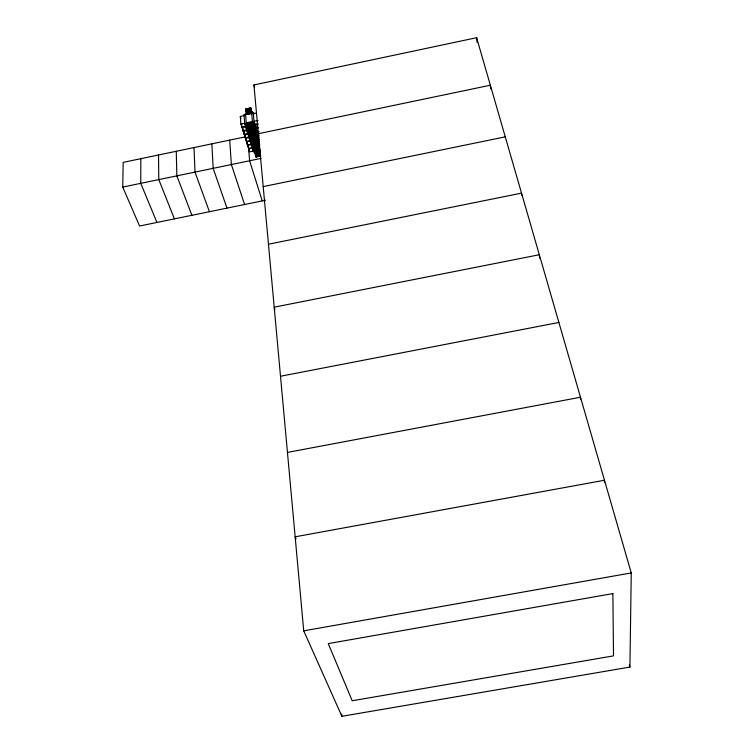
<?xml version="1.0" encoding="UTF-8"?>
<svg xmlns="http://www.w3.org/2000/svg" width="754" height="754" viewBox="0 0 754 754"><rect width="100%" height="100%" fill="white"/><g stroke="black" fill="none" stroke-linecap="round" stroke-linejoin="round"><path stroke-width="1.13" d="M140.828 158.679L140.753 183.345L156.964 222.449M629.92 667.073L631.249 572.936L476.622 37.7L253.928 84.948L303.73 630.834L341.882 716.3L629.92 667.073L629.307 664.83M265.549 200.225L139.556 226.012L122.751 187.077L123.175 162.374L245.37 136.832M255.229 140.602L254.437 140.819M256.19 151.667L255.568 151.912M257.595 151.375L258.386 151.205M258.415 151.3L257.802 151.545M257.284 155.249L256.784 155.494M255.05 148.236L254.343 148.406M255.069 148.368L255.116 147.756L255.144 148.236M254.07 137.021L253.269 137.19M252.967 141.158L252.222 141.281M251.874 137.577L251.845 137.077L251.798 137.699M255.945 153.024L256.134 155.145M257.331 151.799L257.152 151.215L258.622 151.234L257.265 151.356M259.206 150.442L259.781 150.451M258.405 152.374L258.254 152.845M258.113 152.374L259.348 151.988M259.414 152.76L258.094 153.166L259.621 152.911M259.48 153.533L258.358 153.967L258.33 154.853M259.376 154.476L258.226 154.711L258.396 155.286L260.309 154.89M254.871 147.162L255.097 146.399M257.208 144.975L255.974 145.362M257.284 145.748L256.049 146.135M257.35 146.521L256.115 146.907M257.237 147.464L256.087 147.699L256.256 148.284M255.05 149.292L256.219 149.405M254.937 150.3L256.03 149.443M255.879 149.905L254.909 149.98M255.945 150.677L254.984 150.753M257.416 149.65L257.067 150.159M258.349 149.264L257.048 149.377M258.424 150.037L257.293 150.47L257.368 151.375M255.389 140.63L255.144 140.084M252.778 143.251L253.872 142.393M252.844 144.023L254.136 143.128M255.257 142.6L256.237 142.525M255.333 143.373L256.303 143.307M253.862 146.785L255.191 146.38L253.259 146.71M253.928 147.558L255.257 147.153M256.087 145.531C256.181 147.652 256.294 148.086 256.077 145.409M251.619 138.924L252.958 138.51M253.985 136.785L252.826 137.03L253.005 137.624M252.562 138.529L252.958 140.81L251.987 141.007M251.685 139.697L253.024 139.283L251.082 139.613M251.751 140.47L253.09 140.055M252.939 140.659L252.892 141.281L252.948 140.791M255.125 138.651L253.881 139.038M254.239 139.82L255.22 139.744M255.012 139.594L255.597 140.715L255.399 139.509M252.713 142.478L253.966 142.374M250.498 132.893L250.724 132.12M252.939 131.469L251.591 131.875M252.892 133.185L251.723 133.43M251.459 134.928L252.232 137.784M250.582 136.116L251.921 135.701M250.648 136.889L251.996 136.474L250.045 136.813M253.014 134.693L252.863 135.155M249.254 127.728L249.612 127.219M251.638 125.522L250.29 125.937L252.222 125.522L252.401 126.135M248.368 128.896L247.774 128.887M249.32 128.5L249.555 127.728M251.704 126.295L250.356 126.71M249.386 129.273L249.744 128.764M251.77 127.068L250.498 127.181M251.836 127.841L250.488 128.255L252.42 127.841L252.609 128.444M251.902 128.614L250.554 129.028L253.269 128.453L253.438 128.981M249.414 131.743L248.82 131.733L249.008 133.995L249.206 131.658M251.789 129.556L250.62 129.801L250.799 130.404M252.741 129.151L252.307 129.914L252.628 129.057M248.113 125.805L247.519 125.795M249.131 126.182L249.48 125.673M248.236 127.351L247.642 127.341M246.897 111.347L248.226 110.932M247.84 110.951L248.189 110.461M249.027 109.943L249.056 109.207L250.196 108.802M246.963 112.101L248.292 111.686M247.029 112.855L248.32 111.96M249.442 111.441L249.093 111.941M248.038 113.213L247.067 113.288M249.508 112.195L250.479 112.12M246.709 109.094L248.019 108.972M246.775 109.839L248.104 109.434M247.717 109.453L246.747 109.528M246.841 110.593L247.972 110.159L248.009 109.453M256.087 144.306L255.446 144.325M250.582 134.042L250.017 134.108M252.816 133.571L252.251 133.647M253.909 137.171L253.344 137.237M249.433 108.944L249.989 108.868M253.646 144.862L253.306 144.834M255.879 144.485L256.237 144.155L255.116 144.306M250.714 108.114L250.856 113.091M250.969 111.055L249.056 111.46L250.969 111.055L251.148 111.658M250.658 111.96L251.214 112.412M251.261 111.884L251.808 111.743L251.977 113.779M250.724 112.648L251.28 113.166M251.487 112.572L252.185 113.251M251.553 113.26L252.1 113.779L251.855 111.517L252.401 113.383M251.94 113.241L251.365 113.364M250.422 125.192L252.166 124.825M252.232 125.532L251.666 125.843M252.298 126.304L251.732 126.615M252.43 127.85L251.864 128.161M252.119 128.764L252.703 128.698M248.141 110.47L246.812 110.282L246.973 111.026M253.702 132.063L253.523 131.469L252.967 131.79M253.598 132.242L251.657 132.647L253.589 132.242L254.277 134.721L253.259 127.511L253.844 133.618M253.862 133.072L253.278 133.1L252.571 125.569M254.626 135.07L252.694 135.475L254.616 135.07L254.795 135.663M254.88 135.88L252.76 136.248M254.824 136.285L254.503 137.134L254.277 131.215M255.399 139.575L256.454 141.884L251.638 142.892L251.289 139.339M256.19 140.998L258.481 140.517L259.253 143.637L256.68 144.268L255.974 136.483L255.436 134.702L255.465 140.282L254.748 132.779M256.652 140.668L251.393 141.761L251.157 139.339M256.341 141.592L257.029 142.082M256.963 142.798L256.803 142.28M256.473 143.072L257.538 145.437L252.741 146.502L252.486 144.127M257.595 142.732L257.029 142.977M256.483 143.137L254.927 143.383M256.548 143.844L257.538 145.503L256.511 138.265L257.076 144.231M257.284 143.58L252.185 144.664L252.006 142.506M257.736 144.278L255.182 144.749L254.795 141.837L256.718 141.441L256.897 142.025M258.038 146.333L257.859 145.748L257.312 146.069M258.66 146.248L258.405 146.757M257.557 146.606L257.755 147.812L257.51 141.893L258.613 149.028L253.825 150.027L258.603 148.962L257.925 146.521L257.378 146.842M259.103 149.848L258.942 149.339M259.725 149.744L259.159 149.999M258.622 150.121L259.668 152.478L254.899 153.533L247.208 127.68L248.094 130.762M258.631 150.187L257.086 150.442L258.452 150.357M259.206 151.243L258.688 150.904L258.575 145.409M259.857 151.224L259.301 151.535M259.555 152.138L258.009 152.383L258.226 154.711M259.687 153.684L258.151 153.939L259.508 153.854M259.885 154.815L259.706 148.821M245.993 108.962L250.771 107.888L251.318 109.773M249.027 108.896L250.158 108.369M248.839 108.934L250.083 108.717M246.577 109.754L248.094 109.368M248.858 109.198L250.771 108.802L251.101 109.632M248.151 110.112L246.238 110.518L246.483 111.875M248.924 109.952L250.837 109.547L251.044 110.744M248.971 110.433L249.131 110.103M246.304 111.272L248.217 110.866M246.549 112.629L246.313 111.338L247.086 111.177M248.094 111.667L248.132 110.951M246.445 111.715L246.69 111.196M248.283 111.62L246.36 112.026L246.511 112.525M246.954 113.138L246.426 112.78L248.349 112.374L247.001 112.535M249.112 112.214L251.035 111.809M249.159 112.695L249.31 112.223M251.94 112.176L251.421 111.828M246.332 110.31L246.671 114.137L246.492 113.534L248.405 113.128L248.028 108.614L248.207 109.217M251.091 112.563L249.178 112.968L248.792 108.453L248.971 109.057M253.787 114.419L253.24 112.6L244.004 114.542L244.748 123.694L253.523 152.101M251.742 113.43L245.587 114.721L246.256 122.855L252.458 121.554L251.318 109.707M240.912 124.042L244.777 123.232L245.71 126.248L241.855 127.058L240.912 124.042L240.319 116.408L244.164 115.607M253.401 113.656L256.285 113.053M257.953 120.47L254.07 121.281L254.984 124.306L257.887 123.703M244.748 123.694L254.051 121.743L253.24 112.6M246.841 126.474L246.907 127.247L246.096 124.061L253.071 122.591L253.872 125.786L251.874 126.201M246.266 124.815L246.209 124.108L252.986 122.685L253.759 125.73M246.162 124.825L253.137 123.364L253.071 122.591M248.057 128.877L248.33 132.195L253.184 131.111L252.166 123.892L247.321 124.91L247.774 130.376L253.325 129.151L253.504 129.754M248.057 130.904L252.741 129.999L252.166 123.892L247.435 124.957L248.019 130.847M249.32 124.806L251.384 124.372M250.422 125.173L250.262 125.654M249.508 126.097L247.566 126.502L247.755 127.106M258.066 124.306L255.163 124.91L256.068 127.916L258 127.52M250.488 125.937L250.451 126.691M249.546 126.446L249.188 126.955M252.053 126.022L255.144 125.371M247.632 127.275L249.574 126.87M250.347 126.7L252.288 126.295L252.477 126.898M250.554 126.71L250.394 127.2M252.175 126.634L254.164 126.22L254.956 129.396L254.89 128.632M251.827 126.785L254.079 126.314M247.698 128.048L249.64 127.633M250.413 127.473L252.354 127.068L252.675 127.737M251.893 127.492L254.23 126.992M247.755 128.821L249.706 128.416M242.977 130.659L246.822 129.858L245.898 126.851L242.043 127.662L242.977 130.659L242.807 128.482M247.821 129.594L249.762 129.188M248.358 129.952L247.321 127.728L247.378 128.434M250.592 129.518L250.884 128.237M247.934 133.439L244.089 134.24L243.165 131.262L247.01 130.451L247.623 132.44M247.764 130.31L252.628 129.292M258.179 128.114L256.247 128.519L257.152 131.507M254.173 129.415L256.228 128.991L255.813 124.419M248.028 130.81L252.713 129.877M253.269 130.244L255.248 129.829L256.04 132.987L254.06 133.401M252.882 130.819L251.525 131.102M248.377 131.959L253.061 131.055M253.335 131.007L255.323 130.593M248.867 132.44L250.658 132.431M251.582 131.875L253.523 131.469M249.659 132.346L248.886 132.506M251.732 132.384L251.789 131.903M250.875 132.808L249.329 133.138M244.277 134.834L248.113 134.033L249.027 137.002L245.201 137.803L244.107 132.657M251.751 133.166L251.902 134.023M259.244 131.705L257.331 132.11L258.217 135.079M255.003 133.062L257.303 132.572L257.105 130.291M253.815 133.496L249.14 134.429L249.056 133.665M254.107 133.609L249.169 134.523L248.886 131.394M253.721 133.76L254.484 133.524L254.663 134.118M256.944 135.805L257.01 136.512L256.332 133.411L254.032 133.892L256.247 133.505L257.01 136.512L257.048 135.795M250.686 137.341L251.855 137.228L251.619 134.485M252.392 145.07L252.109 142.402L253.655 142.082M254.173 144.796C254.927 144.212 251.468 145.333 254.041 144.363L254.202 143.901M254.173 148.104L255.286 147.435M255.05 149.358L256.106 149.141M246.124 109.085L246.878 113.845M246.256 110.584L247.076 111.111M252.816 137.021L252.618 134.702L254.55 134.297L254.861 134.947M252.628 134.702L254.56 134.297L254.729 134.891M249.489 135.569L256.398 134.184L256.332 133.411M254.305 134.881L249.433 135.739M251.911 135.635L250.375 135.965M252.75 136.248L255.446 135.635L255.606 136.163M250.055 136.879L250.62 136.568M255.191 136.144L256.351 143.882M245.389 138.387L249.216 137.596L250.121 140.546L246.304 141.337L245.21 136.21M256.077 136.625L258.377 136.144L258.104 132.412M254.909 137.096L250.253 138.029L254.937 137.219L254.352 131.121L255.38 138.378L254.833 136.587M251.798 138.755L251.223 141.168L251.016 138.84L252.939 138.444L253.325 141.356M250.592 139.151L255.257 138.265M253.862 138.793L255.7 138.651L255.889 139.245M254.023 139.509L255.776 139.424M251.544 140.376L253.071 139.99M254.089 140.282L254.089 141.196M250.912 138.943L251.101 141.177L255.917 140.103M251.101 141.177L255.917 140.169L255.361 134.796M257.152 140.169L259.442 139.688M251.355 141.601L256.011 140.725M251.695 142.723L258.547 141.29L258.481 140.517M251.648 142.958L256.464 141.95L255.917 140.169M252.175 143.175L254.098 142.77L252.75 142.93M254.861 142.61L256.784 142.214M247.406 144.853L251.205 144.061L250.3 141.13L246.492 141.931L247.406 144.853L247.227 142.676M252.637 143.939L254.164 143.543M251.685 145.616L252.288 147.567L248.5 148.35L247.585 145.437L251.393 144.645M252.383 144.438L252.449 145.154L257.727 144.212L257.896 144.796M252.194 144.73L257.001 143.731M255.87 145.371L257.793 144.975L258.094 145.607M253.787 145.88L253.212 146.003L253.467 148.566M257.416 145.381L252.778 146.267L252.505 142.383M253.335 146.427L253.589 145.861M255.945 146.144L257.859 145.748M253.278 146.776L253.834 146.465M253.787 147.124L253.655 146.634M255.248 147.077L253.721 147.407M256.011 146.926L257.925 146.521M258.075 147.2L253.278 148.265L252.882 142.242M253.532 148.689L258.151 147.765M258.462 148.84L253.872 149.792L254.626 151.969M254.522 150.8L254.343 150.225L256.256 149.82L256.134 150.64M257.02 149.669L258.924 149.264M254.409 150.998L256.322 150.593M259.414 150.602L254.362 151.78L254.173 149.556M254.494 150.687L254.277 149.452L254.484 151.771L259.065 150.819M255.38 152.035C254.654 151.808 256.869 151.431 256.332 151.837M259.48 151.309L254.626 152.233L254.673 149.443M257.171 152.638L255.361 153.005M254.946 153.298L259.555 152.421M257.321 153.316L255.417 153.712L255.597 154.297M257.359 153.675L256.049 154.25M255.559 154.202L255.813 153.703M258.132 153.656L259.442 153.081M255.663 155.07L255.483 154.485L257.387 154.089M260.205 154.221L255.436 155.211L255.974 157.011L260.733 155.965M260.205 154.287L255.436 155.277L255.154 151.969M255.691 155.692L260.29 154.824M255.729 155.842L257.632 155.447L257.255 152.544M256.021 156.785L260.611 155.908L260.13 154.316M122.751 187.077L261.044 158.397M246.435 112.78L246.954 113.204M247.962 126.427L247.708 126.945M247.84 129.66L248.811 130.649L248.471 130.122M247.896 130.376L248.424 130.734M257.218 149.697L258.377 149.584M263.203 186.615L505.265 136.851M252.496 142.327L252.288 142.987M252.317 144.721L252.835 145.07M253.401 148.255L253.919 148.604M255.493 154.495L256.454 155.531L256.124 155.022M255.559 155.267L255.747 152.93L255.7 155.72M268.462 244.211L521.523 193.137L521.73 195.475M280.507 376.255L558.884 322.458M287.453 452.419L580.486 397.235L580.589 399.573M303.73 630.834L631.249 572.936M256.596 147.907L257.274 147.859L256.52 147.859M251.798 127.388L252.364 127.077L252.543 127.671M253.033 132.563L253.41 133.533M249.923 134.269L249.583 133.741L250.639 137.944L250.582 137.237M256.973 144.438L259.536 144.042L259.612 144.806M257.237 145.296L257.793 144.985L257.972 145.56M252.816 143.703L254.107 143.92M259.027 150.677L259.678 152.534M296.03 538.978L295.153 536.81L604.472 480.251L604.51 482.588M174.41 218.877L158.792 179.603L158.519 154.985M191.893 215.305L176.87 175.861L176.257 151.281M209.423 211.714L194.994 172.1L194.032 147.567M226.982 208.123L213.156 168.331L211.846 143.844M274.956 309.394L274.202 307.17L539.317 254.739L539.581 258.236M244.588 204.513L231.365 164.56L229.706 140.112M262.232 200.903L249.612 160.772L248.368 145.663M240.319 116.408L240.941 118.425M246.096 124.061L246.982 127.153M249.197 134.344L247.915 129.368M249.291 134.655L250.3 137.916M251.393 141.46L250.13 136.54M252.477 144.975L251.6 141.95L251.77 142.704M252.59 145.362L253.551 148.481M253.674 148.896L253.448 145.635M255.879 156.031L255.615 153.42L255.974 157.011M250.017 130.565L249.442 125.324L247.501 125.73L247.689 126.333M251.129 134.184L250.677 130.489M255.493 148.444L255.106 145.531M256.567 151.959L256.181 149.047M249.847 134.495L250.036 135.089M250.893 137.435L250.441 136.738M248.811 131.667L249.131 132.327M251.016 138.84L251.336 139.49M253.193 145.937L253.504 146.568M246.209 124.108L246.926 126.446M248.434 131.328L249.14 133.647M249.527 134.909L249.998 136.446M250.337 137.153L250.545 139.386L255.37 138.312L254.682 135.843M250.856 139.226L251.327 140.753M251.713 142.006L252.185 143.514M252.797 145.522L253.617 147.803M246.765 114.061L246.464 110.452M250.62 127.483L250.582 128.237M252.967 136.408L253.033 137.19M250.828 129.98L250.696 129.5M259.178 147.077L258.65 145.324L259.564 154.438M252.336 125.362L252.156 124.759L250.215 125.164L250.611 129.801M254.343 131.978L254.522 132.581M256.511 139.122L256.69 139.716M257.585 142.666L257.755 143.251M258.65 146.182L258.82 146.766M254.409 132.751L254.598 133.354M255.681 136.926L255.502 136.333L249.998 137.596L249.715 134.287M256.577 139.895L256.756 140.489M257.651 143.43L257.83 144.023M258.716 146.955L258.895 147.539M253.391 129.924L253.57 130.527M253.778 131.356L253.467 130.696L253.636 131.29M255.568 137.105L255.747 137.699M255.945 138.529L255.644 137.878L255.813 138.472M256.643 140.668L256.822 141.252M258.782 147.727L258.961 148.312M259.159 149.122L258.867 148.5L259.037 149.075M252.486 128.614L253.184 131.111L252.09 123.986M253.74 132.987L254.287 134.787M258.075 147.266L258.613 149.028M253.212 132.327L254.428 132.817L248.886 133.995L248.697 131.771M250.912 110.367L251.073 110.904M251.487 112.516L251.619 113.006M251.365 113.091L251.478 113.609M254.051 121.743L258.914 137.916M248.99 108.463L249.056 109.207M249.376 110.697L249.15 111.441M257.331 137.068L258.085 140.065L258.019 139.358M259.15 143.59L258.396 140.612M259.527 144.834L259.678 145.343M259.056 135.946L258.377 133.712L490.345 85.221L490.713 88.736M253.928 84.948L254.588 87.2M476.622 37.7L477.131 42.375M341.637 713.972L341.882 716.3M257.925 131.818L258.122 133.995M259.065 147.021L259.753 154.4M258.895 146.512L259.536 152.346M258.122 139.339L258.188 140.112L257.406 136.974L257.482 137.746M257.981 143.439L258.688 150.904M257.83 142.996L258.32 148.086M258.311 148.811L258.499 150.941M257.585 141.799L258.179 147.888L253.561 148.774L253.269 145.654M256.803 139.613L257.548 147.718M256.756 139.471L257.434 147.426M255.974 132.223L256.04 132.987M255.87 132.233L255.936 132.94L255.248 129.829M255.681 135.909L256.341 141.837M256.944 148.896L257.152 151.215M254.786 128.642L254.852 129.349L254.164 126.22M256.332 150.668L256.209 151.413M254.598 132.336L255.078 137.426M255.088 138.199L255.267 140.329M253.693 125.032L253.872 125.786M255.059 142.619L255.012 143.128M255.135 143.392L255.078 143.901M253.664 129.188L254.371 136.7M252.119 112.78L252.175 113.477L252.204 112.695L245.286 114.146L245.342 114.91L245.389 114.203M253.514 128.736L254.183 136.747M253.184 127.615L253.664 133.024M253.919 138.312L254.023 140.753M254.871 149.528L255.059 151.658M251.176 109.641L251.572 113.929M253.712 138.274L253.909 140.602M254.023 141.997L254.409 144.909L252.486 145.315L252.411 144.278M251.054 109.481L251.412 113.241M252.42 125.126L252.892 130.216M252.892 130.885L253.09 133.147M250.771 107.888L251.233 113.223L246.435 114.231L245.993 108.896M254.588 151.582L254.654 152.355M253.655 145.579L253.975 148.142M251.779 124.91L252.175 129.481M253.495 145.475L253.787 148.18M250.149 108.237L250.526 112.685M251.591 124.947L251.987 129.518M251.761 131.554L251.6 130.8M251.836 133.581L251.506 130.819M251.553 138.152L251.798 141.045M250.893 132.874L250.752 133.628M250.517 135.343L250.696 137.473M250.319 135.258L250.611 139.226M248.264 112.459L248.226 113.175M249.687 129.273L249.649 130.008M250.083 139.32L250.281 141.601M249.404 131.611L249.593 133.873M249.423 134.862L249.593 135.616M249.084 132.176L249.188 133.411M246.699 108.962L247.076 113.42M248.094 125.682L248.481 130.254M247.906 125.72L248.49 132.035M248.226 145.088L248.405 147.266M247.406 143.26L247.585 145.437M246.04 138.067L246.304 141.337M245.031 135.626L245.201 137.803M243.834 130.97L244.089 134.24M242.986 129.075L243.165 131.262M241.591 123.788L241.855 127.058M257.255 154.758L257.218 155.371L257.255 154.758M256.341 143.76L256.294 144.353L256.341 143.76M250.743 133.477L250.696 134.108L250.743 133.477M249.631 129.858L249.583 130.489L249.631 129.858M250.912 110.31L248.99 110.715L250.903 110.301M250.705 108.048L246.115 109.019L246.549 114.288L251.157 113.317L250.705 108.048M252.467 148.142L248.679 148.934L249.583 151.827L253.363 151.045L252.467 148.142M612.87 593.596L328.254 643.605L352.222 700.758L613.502 655.876L612.87 593.596"/></g></svg>
